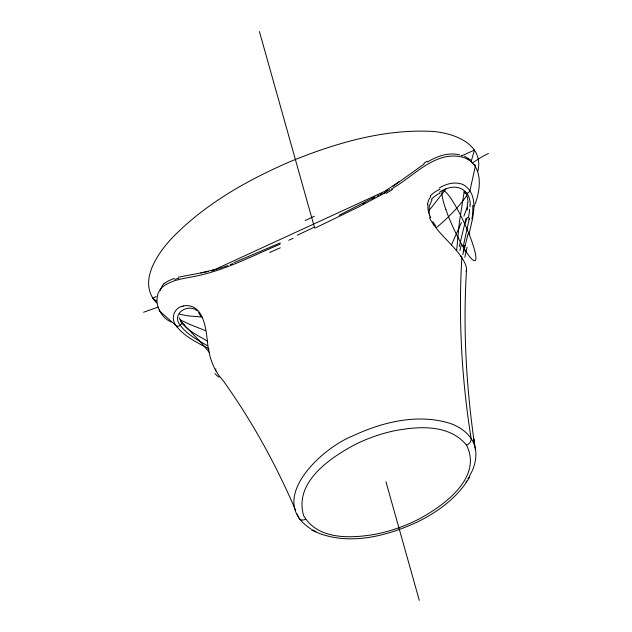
<?xml version="1.0" encoding="UTF-8"?>
<svg xmlns="http://www.w3.org/2000/svg" width="632" height="632" viewBox="0 0 632 632"><rect width="100%" height="100%" fill="white"/><g stroke="black" fill="none" stroke-linecap="round" stroke-linejoin="round"><path stroke-width="0.95" d="M429.539 217.914C438.047 234.606 455.001 245.026 464.022 261.372C465.326 263.915 466.55 266.665 466.527 269.572C462.901 327.803 466.171 386.397 474.514 444.106L473.724 438.979L475.548 449.945C476.623 456.881 475.146 463.991 472.396 470.382M456.644 250.319L459.353 222.251L464.196 191.686M467.214 210.156L467.411 202.912M469.149 219.272L463.201 246.583M466.487 270.069L466.029 271.373M466.068 218.245L459.282 246.48M477.879 171.248C484.665 142.461 450.071 131.48 427.848 131.243C380.575 129.742 334.281 143.661 290.91 161.286C248.084 179.741 206.364 203.133 173.421 236.621C157.731 252.847 136.962 282.172 156.625 302.973M427.422 204.152L428.472 200.526L430.811 196.149M468.96 234.235C472.436 218.561 480.399 195.312 463.422 184.742C455.482 181.194 446.255 183.612 439.208 188.123M471.196 161.397L474.45 150.029L461.905 155.804M475.051 204.041C481.228 188.202 483.085 164.186 463.461 157.392C435.187 149.737 413.778 176.723 391.382 189.015M474.371 206.079L474.719 205.06M467.293 207.051L463.88 216.207M461.328 222.575L451.398 245.011M472.065 471.132L469.347 476.441M468.904 477.2L467.972 478.724M432.012 199.815L429.357 205.906L429.033 213.118M469.679 477.152C457.797 497.305 438.268 511.683 417.57 521.906C385.125 537.034 344.843 546.917 311.323 529.877M465.95 481.758L466.471 480.999M466.384 196.031C458.074 207.983 447.567 218.245 436.467 227.591M428.536 211.175L445.979 188.968M164.391 283.46L168.262 280.916L174.013 278.451M472.452 162.898L482.169 156.649L488.41 153.489M439.548 192.191C447.44 186.543 460.317 184.125 466.598 193.408A3.223 2.228 -33.4 0 0 469.979 190.445L475.296 166.524A3.223 2.236 -33.4 0 0 473.605 164.233M393.072 186.29L424.23 163.949M385.812 190.556L399.582 181.392M380.006 194.522L382.052 193.297M377.233 196.125L378.615 195.328M384.943 192.894L358.415 207.075L314.815 228.199M427.461 161.966C436.988 156.286 448.523 152.004 459.685 154.903M372.295 198.906L374.428 197.721M375.116 196.829L339.202 215.236M362.894 203.978L365.083 202.817M297.277 235.207L314.436 227.157M156.215 296.558L152.628 298.209L156.46 301.069M211.791 270.962L387.495 190.066M293.098 238.327L288.792 240.278M280.229 244.126C253.005 255.557 226.414 269.674 197.31 275.821C186.946 278.135 175.87 278.917 166.485 284.297C150.614 292.355 156.294 315.716 171.248 321.988M280.3 242.87L234.03 262.651M143.59 312.248L157.96 307.136M230.269 264.611L232.939 263.607M181.842 306.33C173.618 308.527 170.577 319.247 176.194 325.709A34.341 17.459 22.1 0 0 177.055 327.021M227.631 265.582L223.286 267.107M219.865 268.252L222.425 267.407M219.02 268.521L215.67 269.548M214.833 269.793L211.483 270.717M178.271 277.195L208.173 271.547M200.818 272.913L213.821 269.745M183.533 305.849C202.856 303.005 205.866 327.028 207.351 340.901C208.718 355.16 212.755 369.53 222.812 380.18C251.433 420.051 275.276 463.28 294.765 508.302M201.987 317.035L187.712 315.834L179.464 314.144M461.02 155.298L462.324 155.756M205.629 330.71L189.774 324.398L180.286 319.903M182.774 323.995L184.165 324.603M315.273 531.188L316.016 531.512M313.827 530.509L314.546 530.848M464.504 156.207L470.722 160.054M312.437 529.798L313.132 530.161M209.113 348.919C197.776 342.805 185.437 337.227 177.126 327.021M207.375 341.059C197.073 334.857 183.991 329.47 179.148 317.604M207.525 345.759C197.903 340.135 187.475 334.81 180.618 325.733C170.387 314.151 187.791 302.823 197.35 310.905M311.102 529.063C265.408 500.094 321.767 448.135 352.285 436.143C381.704 422.302 416.338 413.581 448.396 422.863C461.06 426.624 473.621 436.088 475.548 449.945M467.712 158.648L468.952 159.612M180.46 321.048L181.108 321.664A3.184 2.204 -33.4 0 1 180.294 325.227A3.184 2.204 -33.4 0 1 176.241 325.701M176.194 325.709L160.188 311.608A3.223 2.236 -33.4 0 1 159.675 309.712M180.397 321.103L200.218 341.564L209.532 352.561M471.196 161.776L472.191 162.969M466.558 445.22C448.925 423.503 416.891 426.221 392.251 431.253C379.295 434.2 366.71 438.734 354.836 444.675C329.288 458.255 294.006 482.579 303.605 515.57C317.809 540.21 351.376 538.519 375.74 534.174C391.161 531.109 406.115 525.769 420.043 518.485C444.928 504.897 482.493 477.152 466.558 445.22A6.407 4.432 -33.4 0 0 471.156 438.561C461.573 378.86 458.319 318.078 461.834 257.706A3.215 2.228 -33.5 0 0 460.38 255.905M198.511 312.698L201.205 316.648M432.825 221.619L435.803 226.122M433.915 224.945L434.279 225.498M295.033 508.942L295.579 510.222M297.198 514.069L298.786 517.924A6.407 4.432 -33.4 0 0 305.643 519.307M429.965 216.989L430.195 217.637M259.428 31.6L314.412 227.212M385.947 481.703L419.308 600.4M429.412 215.046L429.578 215.694M469.947 204.349L470.089 206.917M215.954 370.921A3.215 2.228 -33.4 0 1 215.875 368.859M219.091 377.138A42.676 23.431 -84.2 0 1 214.92 373.575M466.582 193.408A3.223 2.228 -33.4 0 1 464.149 191.306M467.459 217.376A144.681 50.118 -68.2 0 1 464.71 224.257M469.758 217.977A144.349 45.18 -66.7 0 1 469.047 219.675M423.89 163.214A148.33 121.06 80.3 0 1 427.169 161.279M389.983 189.434A149.673 74.442 -18 0 1 383.671 193.4M174.55 279.368A144.349 85.968 51 0 1 178.888 278.333M160.141 290.602A57.812 34.136 46 0 1 164.162 283.231M392.496 189.489A153.426 72.095 -17.9 0 1 386.002 193.431M314.357 216.223A177.237 7.947 -25.5 0 1 305.193 220.56M280.324 247.791A186.527 15.255 -25.3 0 1 269.643 252.508M464.876 191.385A28.448 18.976 -64.5 0 1 468.028 202.635M469.568 209.287A49.691 27.002 -72.9 0 1 468.415 218.064M459.938 250.596A38.426 7.908 -72.4 0 1 461.249 245.042M466.843 193.092A29.246 19.237 -66.6 0 1 470.334 204.152M472.744 205.447A45.212 27.184 -71.5 0 1 471.938 219.004M462.853 254.657A33.78 6.012 -74 0 1 464.781 245.271M463.706 251.828A52.108 3.705 -75.5 0 1 467.964 234.267M464.868 257.319A35.566 7.165 -72.6 0 1 467.127 247.08M431.403 199.262A50.829 37.517 40.3 0 1 440.172 193.068M430.771 217.716A29.096 20.698 36.8 0 1 427.935 204.341M430.384 195.754A52.993 39.721 38.3 0 1 439.998 189.237M181.921 306.488A61.841 30.328 62 0 1 183.651 306.125M445.844 209.445A38.441 5.996 65.3 0 0 474.837 260.676A38.441 5.996 65.3 0 0 456.138 206.972A38.441 5.996 65.3 0 0 445.844 209.445"/></g></svg>
